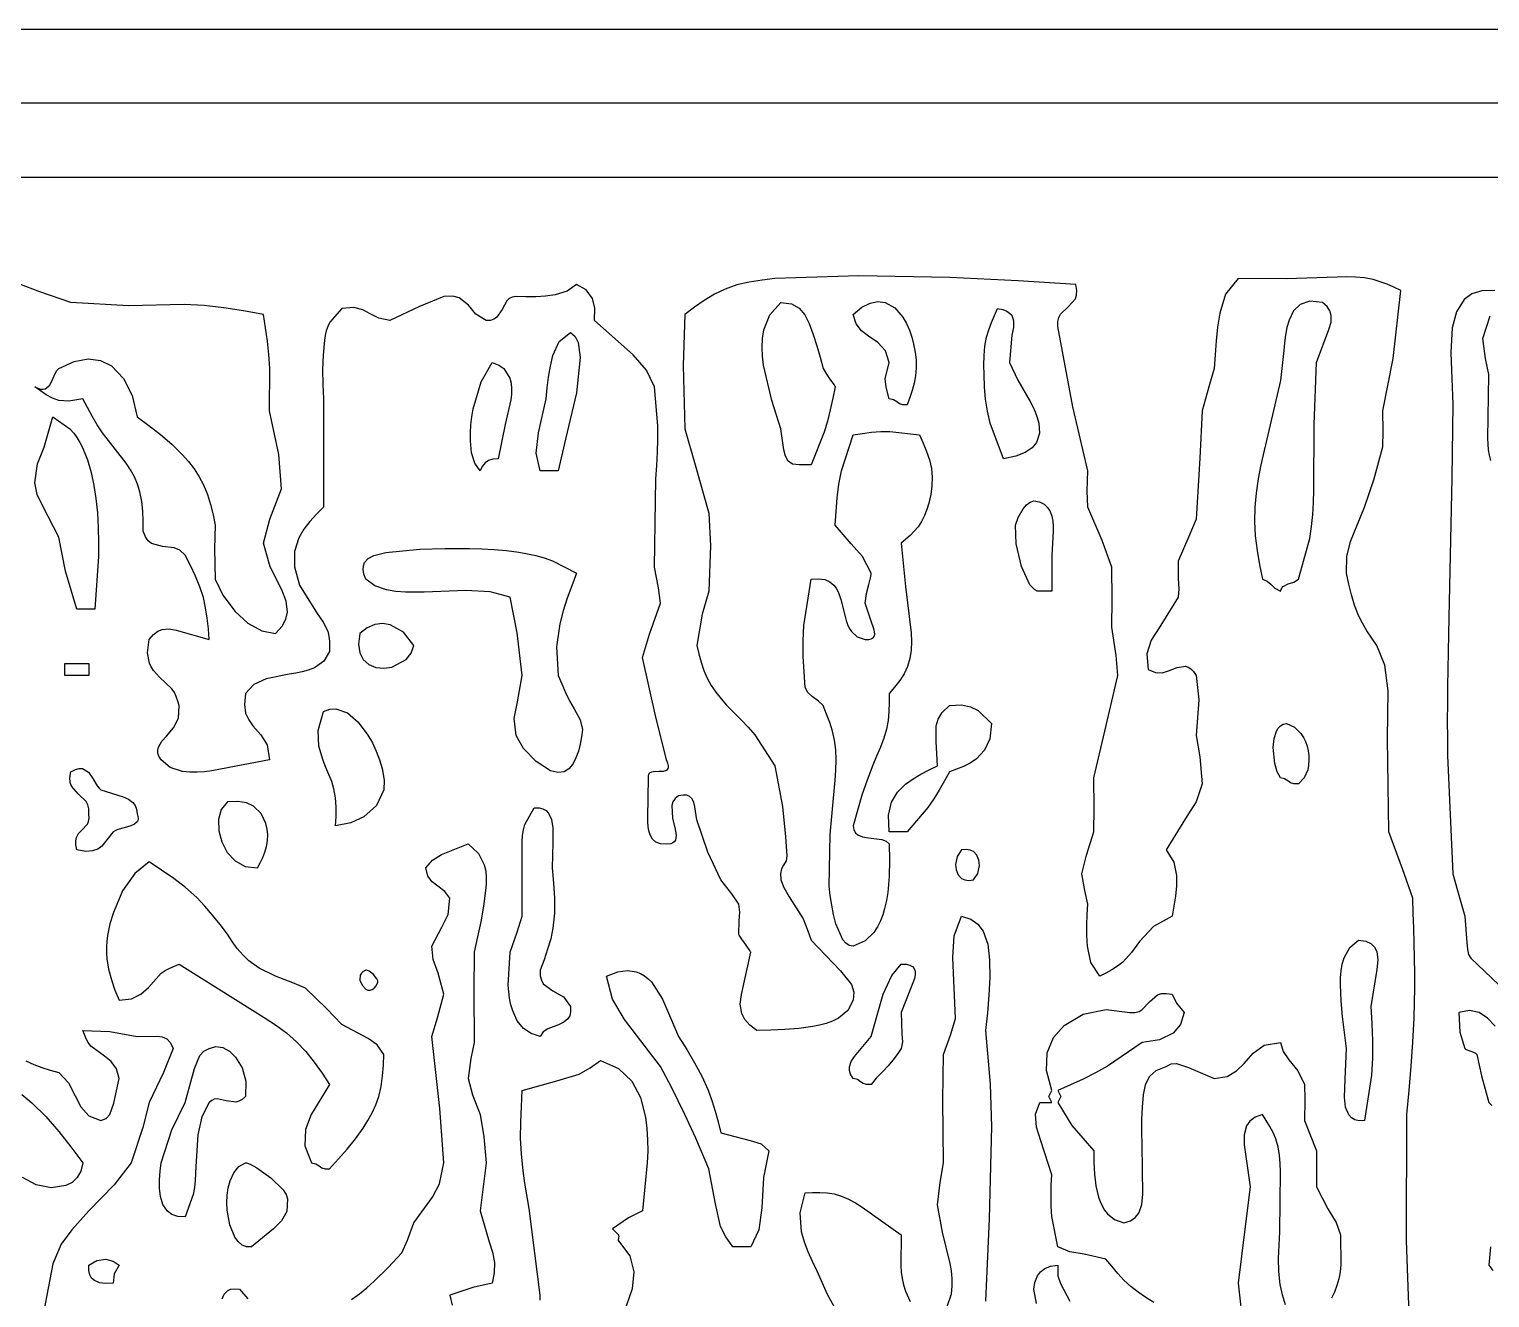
# Model space of a CAD drawing. Extents: x -1323 to 1705, y -706 to 926.
# Drawn here: x 640.93 to 680.38, y -42.1 to -7.82 of the extents above; entities that cross this region are included whole.
import ezdxf

# ---------------------------------------------------------------- set-up
doc = ezdxf.new("R2010")
doc.units = 0
doc.layers.add('CAMADA_1', color=7, linetype='CONTINUOUS')

msp = doc.modelspace()

# ---------------------------------------------------------------- linework, layer by layer
at = {"layer": 'CAMADA_1'}
for points in [[(769.0431, -59.8183), (589.043, -59.8183), (589.043, -7.8183), (769.0431, -7.8183), (769.0431, -59.8183)], [(591.043, -57.8183), (767.043, -57.8183), (767.043, -9.8183), (591.043, -9.8183), (591.043, -57.8183)], [(765.0429, -55.8183), (593.043, -55.8183), (593.043, -11.8183), (765.0429, -11.8183), (765.0429, -55.8183)], [(662.0473, -19.5911), (661.7221, -19.5911), (661.5436, -19.5758), (661.4263, -19.4925), (661.3554, -19.3579), (661.3162, -19.1886), (661.2345, -18.6156), (660.9885, -17.8513), (660.7629, -16.893), (660.7353, -16.6556), (660.7247, -16.417), (660.7357, -16.1787), (660.7732, -15.9427), (660.934, -15.5336), (661.2345, -15.202), (661.5156, -15.2391), (661.7253, -15.355), (661.8792, -15.5368), (661.9935, -15.7719), (662.1055, -16.0707), (662.2027, -16.3744), (662.29, -16.6814), (662.3724, -16.99), (662.4633, -17.1376), (662.5749, -17.298), (662.6684, -17.4314), (662.6911, -17.4659), (662.6961, -17.4744), (662.6973, -17.4775), (662.6349, -17.7891), (662.5679, -18.0991), (662.4915, -18.406), (662.4011, -18.7085), (662.0473, -19.5911)], [(663.1851, -15.5271), (663.4211, -15.332), (663.6451, -15.2178), (663.8555, -15.1772), (664.0508, -15.2027), (664.3123, -15.3487), (664.5308, -15.6017), (664.628, -15.7711), (664.7068, -15.9503), (664.7694, -16.137), (664.8185, -16.3287), (664.8587, -16.5419), (664.8828, -16.7566), (664.8881, -16.971), (664.8718, -17.1833), (664.8352, -17.3819), (664.782, -17.5779), (664.7179, -17.7721), (664.6482, -17.9655), (664.524, -17.9683), (664.434, -17.9369), (664.3613, -17.8882), (664.2746, -17.8318), (664.1605, -17.8028), (664.0722, -17.4896), (664.0525, -17.2701), (664.1605, -16.8276), (664.058, -16.5052), (663.8519, -16.2864), (663.6021, -16.1114), (663.4143, -15.9654), (663.2656, -15.7803), (663.1851, -15.5271)], [(667.0866, -15.3644), (667.2248, -15.3953), (667.3323, -15.4368), (667.4124, -15.4884), (667.4682, -15.5495), (667.5201, -15.6982), (667.5133, -15.8784), (667.4736, -16.0859), (667.4117, -16.8276), (667.6342, -17.301), (667.9642, -17.8737), (668.0382, -18.015), (668.1043, -18.1599), (668.1593, -18.3089), (668.2, -18.4623), (668.2195, -18.7365), (668.1396, -18.9834), (668.0187, -19.1275), (667.835, -19.2518), (667.581, -19.3531), (667.2491, -19.4284), (666.8846, -18.4635), (666.8123, -18.1422), (666.7644, -17.815), (666.7354, -17.4834), (666.7201, -17.149), (666.7156, -16.8926), (666.722, -16.6375), (666.7451, -16.3854), (666.7909, -16.1383), (666.8481, -15.9408), (666.9196, -15.7468), (667.0007, -15.555), (667.0866, -15.3644)], [(675.7022, -16.8276), (676.0332, -15.9308), (676.0941, -15.7359), (676.1012, -15.5502), (676.0651, -15.431), (675.9886, -15.3151), (675.865, -15.202), (675.5197, -15.1707), (675.2634, -15.2534), (675.0814, -15.4295), (674.9592, -15.6783), (674.9021, -15.8781), (674.8641, -16.0827), (674.8382, -16.2902), (674.8175, -16.4986), (674.7269, -17.315), (674.1988, -19.5851), (674.128, -19.9671), (674.0704, -20.3508), (674.0331, -20.7351), (674.0232, -21.1193), (674.0459, -21.5103), (674.0954, -21.9005), (674.1629, -22.2902), (674.2393, -22.6796), (674.3686, -22.729), (674.466, -22.8105), (674.5799, -22.9241), (674.7269, -23.0046), (674.7546, -22.9308), (674.8026, -22.8772), (674.9375, -22.8089), (675.089, -22.7572), (675.2147, -22.6796), (675.52, -21.5793), (675.5699, -21.2567), (675.6014, -20.9309), (675.6193, -20.6032), (675.6283, -20.2748), (675.6398, -18.5026), (675.7022, -16.8276)], [(654.8946, -17.8028), (654.9231, -17.5109), (654.9581, -17.2189), (655.0061, -16.9267), (655.0735, -16.6342), (655.2386, -16.2578), (655.5449, -16.0149), (655.675, -16.1249), (655.7567, -16.2809), (655.8094, -16.6918), (655.7074, -17.6405), (655.4109, -18.8917), (655.2197, -19.7534), (654.7321, -19.7534), (654.6244, -19.2716), (654.6829, -18.7229), (654.8946, -17.8028)], [(653.1065, -19.7534), (652.9646, -19.5437), (652.879, -19.2667), (652.8436, -18.9401), (652.8437, -18.7239), (652.8589, -18.5076), (652.8867, -18.2917), (652.9242, -18.0766), (653.1395, -17.3465), (653.4316, -16.8276), (653.6119, -16.8928), (653.7494, -16.9862), (653.9127, -17.2446), (653.9479, -17.3872), (653.9597, -17.5341), (653.9537, -17.683), (653.9353, -17.8314), (653.7847, -18.5024), (653.594, -19.4284), (653.4521, -19.4381), (653.3361, -19.4738), (653.2437, -19.5333), (653.1621, -19.6304), (653.1065, -19.7534)], [(642.2149, -23.4924), (641.9106, -22.4616), (641.7273, -21.5418), (641.295, -20.7105), (641.1453, -20.3931), (641.0771, -20.0789), (641.1466, -19.5631), (641.3263, -19.1138), (641.5646, -18.2906), (642.0274, -18.6185), (642.1279, -18.7309), (642.2164, -18.8547), (642.2946, -18.9869), (642.364, -19.1244), (642.4988, -19.456), (642.6004, -19.7975), (642.6749, -20.146), (642.7281, -20.4986), (642.7684, -20.8903), (642.7918, -21.283), (642.8, -21.6761), (642.7949, -22.0691), (642.7026, -23.4924), (642.2149, -23.4924)], [(664.1605, -29.8325), (664.1656, -30.2725), (664.156, -30.7108), (664.1412, -30.9288), (664.1173, -31.1458), (664.0824, -31.3616), (664.0347, -31.576), (663.9851, -31.7478), (663.9227, -31.915), (663.8442, -32.0743), (663.7463, -32.2222), (663.5056, -32.4489), (663.1851, -32.5959), (663.0801, -32.5752), (662.9868, -32.5156), (662.9043, -32.4224), (662.7152, -31.9961), (662.652, -31.7418), (662.6044, -31.4857), (662.567, -31.2283), (662.5349, -30.9703), (662.5637, -29.5743), (662.7027, -28.1098), (662.7207, -27.8368), (662.7269, -27.5638), (662.7155, -27.2929), (662.6803, -27.0258), (662.6247, -26.7885), (662.5507, -26.5549), (662.4646, -26.3236), (662.3724, -26.0935), (662.2484, -25.9725), (662.0797, -25.8529), (661.9591, -25.7431), (661.8846, -25.6057), (661.8574, -25.1863), (661.8379, -24.7674), (661.8338, -24.3495), (661.8527, -23.9332), (662.0473, -22.6796), (662.2534, -22.6665), (662.4208, -22.6922), (662.5543, -22.7517), (662.6591, -22.8399), (662.7245, -22.9254), (662.7765, -23.0205), (662.8179, -23.122), (662.8516, -23.2265), (662.9669, -23.6903), (662.9973, -23.7972), (663.0343, -23.902), (663.0812, -24.0022), (663.141, -24.0952), (663.2928, -24.233), (663.5102, -24.3052), (663.6048, -24.3061), (663.6753, -24.2921), (663.7243, -24.2646), (663.7542, -24.225), (663.7681, -24.1682), (663.7645, -24.1), (663.7467, -24.0225), (663.6691, -23.8145), (663.5102, -23.3301), (663.5488, -23.0692), (663.6129, -22.8189), (663.6651, -22.608), (663.6744, -22.5465), (663.6747, -22.5295), (663.6729, -22.5172), (663.4397, -22.0681), (663.1277, -21.7278), (662.6973, -21.2167), (662.7219, -20.8465), (662.7541, -20.478), (662.8017, -20.1128), (662.8721, -19.7526), (663.1851, -18.7783), (663.4339, -18.7415), (663.6827, -18.7102), (663.9314, -18.6897), (664.1798, -18.6856), (664.9733, -18.7783), (665.0747, -19.0011), (665.1678, -19.2254), (665.2446, -19.4529), (665.2968, -19.6851), (665.318, -19.9184), (665.3112, -20.155), (665.2795, -20.3921), (665.2265, -20.6269), (665.175, -20.7972), (665.1114, -20.9619), (665.0338, -21.1182), (664.9398, -21.2633), (664.7279, -21.4955), (664.4857, -21.7045), (664.6012, -22.8756), (664.7542, -24.1296), (664.7609, -24.3631), (664.7509, -24.5955), (664.7176, -24.822), (664.6542, -25.0379), (664.5607, -25.233), (664.4415, -25.4174), (664.3053, -25.5947), (664.1605, -25.7684), (664.1584, -26.0121), (664.1498, -26.2543), (664.1281, -26.4934), (664.0866, -26.7281), (664.0146, -26.9771), (663.9216, -27.2214), (663.8179, -27.4634), (663.7136, -27.7057), (663.5589, -28.1092), (663.4235, -28.5181), (663.3011, -28.9305), (663.1851, -29.3447), (663.2011, -29.4506), (663.2441, -29.5296), (663.3097, -29.5859), (663.4402, -29.6382), (663.5959, -29.6654), (663.9563, -29.7147), (664.0732, -29.7587), (664.1605, -29.8325)], [(667.5742, -21.2167), (667.6439, -21.0085), (667.7791, -20.7756), (667.8674, -20.6726), (667.9629, -20.5987), (668.062, -20.5662), (668.2189, -20.5922), (668.3427, -20.6513), (668.437, -20.7398), (668.5053, -20.8545), (668.55, -20.9808), (668.5758, -21.1131), (668.5872, -21.2489), (668.5887, -21.3857), (668.5481, -22.0408), (668.5497, -23.0046), (668.2245, -23.0046), (668.1571, -23.0022), (668.09, -22.97), (667.9591, -22.8297), (667.7314, -22.3352), (667.5877, -21.7285), (667.5742, -21.2167)], [(651.4809, -21.8668), (652.1515, -21.8498), (652.8212, -21.848), (653.1555, -21.8577), (653.4892, -21.8769), (653.8223, -21.9077), (654.1547, -21.9518), (654.3865, -21.9921), (654.616, -22.0425), (654.8415, -22.106), (655.0611, -22.1851), (655.7074, -22.5172), (655.582, -22.8545), (655.4621, -23.1935), (655.3535, -23.5361), (655.2618, -23.8839), (655.1692, -24.5102), (655.2197, -25.2807), (655.3146, -25.5108), (655.4144, -25.7387), (655.5237, -25.9625), (655.6473, -26.1801), (655.8122, -26.4768), (655.87, -26.7436), (655.8424, -26.9407), (655.8085, -27.1355), (655.7619, -27.3258), (655.6963, -27.5093), (655.6096, -27.6762), (655.505, -27.8044), (655.3822, -27.8814), (655.2046, -27.9022), (655.0113, -27.8546), (654.618, -27.6096), (654.2816, -27.2568), (654.0818, -26.9063), (654.0309, -26.4442), (654.1156, -25.9899), (654.2443, -25.2807), (654.1044, -24.1274), (653.9194, -23.1674), (653.3803, -23.0181), (652.7219, -22.9882), (651.5985, -23.0303), (651.3434, -23.0343), (651.0883, -23.0287), (650.8341, -23.0077), (650.5819, -22.9654), (650.2652, -22.8571), (650.0179, -22.6796), (649.9686, -22.5409), (649.9483, -22.4212), (649.9545, -22.319), (649.9852, -22.2327), (650.0859, -22.1192), (650.2395, -22.0386), (650.563, -21.961), (651.4809, -21.8668)], [(651.3182, -24.4679), (651.0396, -24.1151), (650.6734, -23.9108), (650.4714, -23.8796), (650.2639, -23.9038), (650.0567, -23.9895), (649.8553, -24.1428), (649.826, -24.433), (649.862, -24.6664), (649.952, -24.8455), (650.1037, -24.9857), (650.2931, -25.0647), (650.5041, -25.0863), (650.7207, -25.0543), (651.1055, -24.8451), (651.2414, -24.6756), (651.3182, -24.4679)], [(642.5401, -25.2807), (641.8898, -25.2807), (641.8898, -24.9557), (642.5401, -24.9557), (642.5401, -25.2807)], [(649.205, -29.3447), (649.2169, -29.0887), (649.2195, -28.8348), (649.2036, -28.5849), (649.1599, -28.341), (649.1001, -28.1487), (649.0248, -27.9595), (648.943, -27.7714), (648.8636, -27.5822), (648.7462, -27.1947), (648.7318, -26.7651), (648.8798, -26.2558), (649.0442, -26.194), (649.2074, -26.1833), (649.5241, -26.2939), (649.8176, -26.5442), (650.0756, -26.8907), (650.197, -27.1042), (650.3018, -27.3266), (650.3898, -27.5567), (650.4611, -27.793), (650.5167, -28.1132), (650.5054, -28.3692), (650.3127, -28.7959), (649.9706, -29.1045), (649.617, -29.2625), (649.205, -29.3447)], [(665.786, -26.0935), (666.1073, -26.0757), (666.3593, -26.1272), (666.5592, -26.2307), (666.9241, -26.5813), (666.879, -26.9913), (666.7357, -27.3031), (666.5131, -27.5357), (666.347, -27.6467), (666.1674, -27.7366), (665.979, -27.8125), (665.786, -27.8814), (665.6507, -28.1302), (665.5115, -28.3762), (665.3644, -28.6166), (665.2055, -28.8485), (664.6482, -29.507), (664.1605, -29.507), (664.1441, -29.0583), (664.2248, -28.7066), (664.3836, -28.4331), (664.6016, -28.2187), (664.8022, -28.0729), (665.0151, -27.945), (665.236, -27.8291), (665.4611, -27.7191), (665.4256, -27.0679), (665.4238, -26.6398), (665.4777, -26.4593), (665.5926, -26.2837), (665.786, -26.0935)], [(674.8893, -26.5813), (675.1048, -26.6764), (675.2765, -26.8448), (675.3467, -26.9533), (675.4032, -27.0693), (675.4463, -27.1909), (675.4766, -27.3165), (675.4942, -27.444), (675.4986, -27.5725), (675.4889, -27.7006), (675.4643, -27.827), (675.3707, -28.0439), (675.2147, -28.2069), (675.0905, -28.2096), (675.0005, -28.1781), (674.9277, -28.1294), (674.8409, -28.073), (674.7269, -28.0442), (674.6429, -27.8862), (674.5776, -27.6552), (674.5351, -27.2258), (674.5557, -26.9884), (674.6172, -26.7858), (674.6654, -26.7051), (674.7261, -26.6421), (674.8005, -26.5998), (674.8893, -26.5813)], [(642.0523, -27.8814), (642.1746, -27.8178), (642.2799, -27.7912), (642.3702, -27.7964), (642.5301, -27.8957), (642.6498, -28.0657), (642.7658, -28.2633), (642.8133, -28.3248), (642.8652, -28.3692), (643.469, -28.5585), (643.6123, -28.6198), (643.7297, -28.7095), (643.7878, -28.7906), (643.8259, -28.8929), (643.8405, -29.0196), (643.8648, -29.0882), (643.8723, -29.1468), (643.8645, -29.1964), (643.8433, -29.2382), (643.7735, -29.2991), (643.6743, -29.3428), (643.4876, -29.3936), (643.3215, -29.4399), (643.1902, -29.507), (642.8848, -29.8935), (642.7796, -29.9727), (642.6405, -30.0233), (642.4561, -30.0342), (642.2149, -29.9948), (642.1863, -29.8578), (642.184, -29.7472), (642.2034, -29.6582), (642.262, -29.5544), (642.3416, -29.4715), (642.4979, -29.3026), (642.5312, -29.2275), (642.5468, -29.1348), (642.5401, -29.0196), (642.5402, -28.884), (642.5137, -28.7751), (642.4661, -28.6873), (642.2553, -28.4915), (642.0652, -28.2752), (642.0334, -28.1714), (642.0272, -28.0421), (642.0523, -27.8814)], [(646.2789, -28.6942), (646.1162, -28.9061), (646.0402, -29.176), (646.0452, -29.4767), (646.1258, -29.7807), (646.2764, -30.0606), (646.4912, -30.2892), (646.7648, -30.4389), (647.0916, -30.4825), (647.1656, -30.3411), (647.2347, -30.198), (647.2938, -30.0517), (647.3381, -29.9005), (647.3631, -29.7463), (647.3685, -29.5891), (647.3541, -29.4323), (647.3195, -29.2791), (647.1944, -29.0143), (646.9836, -28.8123), (646.7923, -28.7247), (646.5581, -28.6829), (646.2789, -28.6942)], [(655.5449, -34.2215), (655.5516, -34.3636), (655.5276, -34.4751), (655.4781, -34.5611), (655.3674, -34.6536), (655.2282, -34.7175), (654.9332, -34.8291), (654.8122, -34.9113), (654.7321, -35.0343), (654.4849, -34.9589), (654.2782, -34.8168), (654.1127, -34.6113), (653.9887, -34.3461), (653.9378, -34.1768), (653.9018, -34.0034), (653.8791, -33.8275), (653.8677, -33.6506), (653.9194, -32.7582), (654.1119, -32.217), (654.2443, -31.7831), (654.2393, -29.9128), (654.2435, -29.7566), (654.254, -29.6018), (654.2762, -29.4506), (654.3157, -29.305), (654.5694, -28.8569), (654.6991, -28.8582), (654.8056, -28.8844), (654.8908, -28.9331), (654.9571, -29.0018), (655.038, -29.1766), (655.0738, -29.3969), (655.0731, -29.7951), (655.0571, -30.4825), (655.0943, -30.8933), (655.1183, -31.3022), (655.1161, -31.7074), (655.0745, -32.107), (655.0135, -32.3952), (654.9315, -32.6804), (654.8353, -32.9637), (654.7321, -33.246), (654.7321, -33.3949), (654.7613, -33.5147), (654.8147, -33.6104), (655.0688, -33.8034), (655.3577, -33.9616), (655.5449, -34.2215)], [(666.4363, -30.8076), (666.5504, -30.6326), (666.5952, -30.4136), (666.5817, -30.2674), (666.5294, -30.1379), (666.4357, -30.0396), (666.3487, -29.9986), (666.2408, -29.9822), (666.1113, -29.9948), (665.9973, -30.1697), (665.9523, -30.3887), (665.9661, -30.535), (666.0181, -30.6645), (666.1118, -30.7628), (666.199, -30.8038), (666.3068, -30.8202), (666.4363, -30.8076)], [(644.1657, -30.3198), (643.7786, -30.629), (643.4497, -31.1013), (643.2002, -31.6864), (643.1091, -31.9923), (643.044, -32.3053), (643.0235, -32.4631), (643.0121, -32.6208), (643.0108, -32.7781), (643.0204, -32.9342), (643.0677, -33.2205), (643.1457, -33.5024), (643.2442, -33.7813), (643.3529, -34.0588), (643.6924, -34.0168), (643.9465, -33.8895), (644.1469, -33.7084), (644.494, -33.3272), (644.6036, -33.2513), (644.7231, -33.1883), (644.8491, -33.1339), (644.9785, -33.0837), (646.9554, -34.3252), (647.2701, -34.5207), (647.5792, -34.7232), (647.8751, -34.9401), (648.1501, -35.1787), (648.3978, -35.4425), (648.6245, -35.7279), (648.837, -36.0277), (649.0425, -36.3347), (648.5428, -37.1442), (648.3906, -37.5516), (648.372, -37.9882), (648.5547, -38.448), (648.6689, -38.4769), (648.7555, -38.5333), (648.8282, -38.582), (648.9182, -38.6134), (649.0425, -38.6106), (649.2806, -38.3464), (649.5137, -38.0779), (649.7372, -37.8011), (649.9462, -37.5116), (650.0749, -37.3093), (650.1911, -37.0998), (650.2906, -36.8835), (650.3697, -36.6607), (650.4348, -36.3839), (650.4731, -36.1004), (650.4937, -35.8123), (650.5054, -35.522), (650.3281, -35.2592), (650.0806, -35.0861), (649.3676, -34.7093), (648.9612, -34.2761), (648.3922, -33.7337), (648.052, -33.5864), (647.5795, -33.4087), (647.1423, -33.1887), (646.8595, -32.9925), (646.6938, -32.8331), (646.5458, -32.6557), (646.4094, -32.4662), (646.2789, -32.2708), (646.0827, -32.0114), (645.8822, -31.7567), (645.6731, -31.511), (645.4509, -31.2791), (645.153, -31.0146), (644.835, -30.7712), (644.5037, -30.542), (644.1657, -30.3198)], [(676.8402, -32.4332), (677.0315, -32.4622), (677.1727, -32.5252), (677.2696, -32.6182), (677.3286, -32.7367), (677.3594, -32.9646), (677.3354, -33.2289), (677.1653, -34.2215), (677.1921, -34.6878), (677.2104, -35.1535), (677.2119, -35.618), (677.1881, -36.0808), (677.0027, -37.31), (676.8561, -37.3173), (676.7371, -37.2919), (676.643, -37.2373), (676.5715, -37.1566), (676.4885, -36.9459), (676.4584, -36.6767), (676.4761, -36.1883), (676.515, -35.3593), (676.4543, -34.9303), (676.4014, -34.5003), (676.3639, -34.0685), (676.3495, -33.634), (676.353, -33.4497), (676.367, -33.2663), (676.3964, -33.0853), (676.4463, -32.9084), (676.5979, -32.632), (676.8402, -32.4332)], [(663.1851, -36.1721), (663.1162, -36.0581), (663.0845, -35.9518), (663.0848, -35.8519), (663.1338, -35.7115), (663.2257, -35.5785), (663.6729, -35.0343), (663.852, -34.4006), (663.9979, -33.8964), (664.2317, -33.39), (664.4857, -33.0837), (664.617, -33.0842), (664.7165, -33.1046), (664.7874, -33.1428), (664.8329, -33.1969), (664.8571, -33.274), (664.8572, -33.366), (664.8376, -33.47), (664.7377, -33.7475), (664.4857, -34.3838), (664.5043, -34.9623), (664.5161, -35.182), (664.4857, -35.3593), (664.3736, -35.5215), (664.2577, -35.6803), (664.1342, -35.8323), (663.9993, -35.974), (663.8047, -36.1608), (663.6729, -36.3347), (663.5487, -36.3375), (663.4587, -36.3061), (663.386, -36.2574), (663.2992, -36.201), (663.1851, -36.1721)], [(650.0179, -33.246), (649.9487, -33.2777), (649.9001, -33.3218), (649.8703, -33.3752), (649.8622, -33.5141), (649.9183, -33.6515), (650.0176, -33.7537), (650.0769, -33.7811), (650.1389, -33.787), (650.1943, -33.7708), (650.2481, -33.7314), (650.2981, -33.6658), (650.3428, -33.571), (650.3463, -33.5532), (650.3444, -33.5331), (650.3191, -33.4746), (650.2242, -33.3619), (650.1073, -33.2725), (650.0616, -33.2507), (650.0373, -33.2448), (650.0179, -33.246)], [(656.5203, -33.4087), (656.8278, -33.2899), (657.0952, -33.2521), (657.3266, -33.2849), (657.4417, -33.3313), (657.549, -33.3954), (657.6477, -33.4738), (657.7368, -33.5629), (658.0329, -34.0264), (658.4709, -35.0343), (658.6912, -35.3873), (658.9028, -35.7439), (659.0969, -36.1078), (659.2649, -36.4827), (659.3671, -36.7641), (659.4554, -37.0512), (659.5345, -37.3423), (659.6089, -37.6352), (660.4023, -37.8431), (660.7014, -37.9374), (660.9093, -38.1228), (660.7665, -38.8449), (660.7217, -39.6649), (660.6394, -40.2621), (660.4218, -40.7239), (659.9339, -40.7239), (659.7489, -40.4536), (659.6009, -40.1682), (659.4625, -39.5619), (659.2837, -38.6106), (658.9381, -37.7801), (658.6334, -37.1474), (658.2755, -36.4013), (657.9833, -35.8471), (657.0039, -34.5728), (656.6819, -34.0285), (656.5203, -33.4087)], [(645.141, -39.9111), (644.9393, -39.8971), (644.7802, -39.8441), (644.6587, -39.7577), (644.5371, -39.5784), (644.4741, -39.3572), (644.4498, -39.1321), (644.4499, -38.9051), (644.4663, -38.6769), (644.4907, -38.448), (644.7838, -37.5607), (645.141, -36.8224), (645.3903, -35.8972), (645.5338, -35.5475), (645.6435, -35.4292), (645.7913, -35.3593), (645.9689, -35.3079), (646.155, -35.3354), (646.3373, -35.4329), (646.5036, -35.5914), (646.6797, -35.8826), (646.7769, -36.2458), (646.7667, -36.6599), (646.6805, -36.7403), (646.5932, -36.788), (646.5055, -36.8091), (646.2455, -36.7746), (646.0022, -36.7233), (645.9276, -36.7314), (645.857, -36.7623), (645.7913, -36.8224), (645.5871, -37.2045), (645.4859, -37.6896), (645.4277, -38.5526), (645.4207, -38.7423), (645.4099, -38.9318), (645.3904, -39.1197), (645.357, -39.3045), (645.141, -39.9111)], [(646.7667, -38.448), (646.7786, -38.4461), (646.7943, -38.4472), (646.8257, -38.4547), (646.8998, -38.4843), (647.0769, -38.5817), (647.4576, -38.8554), (647.7862, -39.1835), (647.8664, -39.3085), (647.9044, -39.4233), (647.8833, -39.7621), (647.7453, -40.0199), (647.5288, -40.2297), (646.9292, -40.7239), (646.7962, -40.7204), (646.6767, -40.6704), (646.5711, -40.58), (646.4801, -40.4549), (646.3447, -40.1254), (646.2757, -39.7298), (646.2665, -39.5277), (646.2752, -39.3254), (646.3045, -39.126), (646.3572, -38.9327), (646.4552, -38.7175), (646.5912, -38.5511), (646.7667, -38.448)], [(643.3529, -41.2115), (643.226, -41.4489), (643.1902, -41.6992), (642.9911, -41.7088), (642.8218, -41.6883), (642.6873, -41.6332), (642.6122, -41.5661), (642.5612, -41.4749), (642.5365, -41.3573), (642.5401, -41.2115), (642.7524, -41.0853), (643.0003, -41.0573), (643.1905, -41.1041), (643.3529, -41.2115)]]:
    msp.add_lwpolyline(points, close=True, dxfattribs=at)
for points in [[(678.2602, -44.0216), (678.133, -40.5571), (678.1405, -37.1474), (678.2023, -36.4946), (678.2594, -35.8417), (678.3068, -35.1884), (678.3399, -34.5346), (678.3513, -34.1302), (678.3564, -33.7256), (678.3559, -33.3209), (678.3509, -32.9159), (678.3422, -32.5109), (678.3307, -32.1057), (678.3175, -31.7005), (678.3033, -31.2953), (678.0251, -30.5033), (677.653, -29.507), (677.6155, -26.9829), (677.6355, -25.6917), (677.5495, -25.0045), (677.3278, -24.4679), (677.1922, -24.2712), (677.0616, -24.0723), (676.9409, -23.8692), (676.835, -23.6596), (676.7278, -23.3858), (676.644, -23.1019), (676.5756, -22.8112), (676.515, -22.5172), (676.5208, -22.0631), (676.6181, -21.6622), (677.0027, -20.7289), (677.2528, -19.9987), (677.4905, -19.1033), (677.501, -18.6779), (677.4905, -18.1278), (677.7739, -16.714), (677.9781, -14.8766), (677.7947, -14.7918), (677.6101, -14.7117), (677.4231, -14.6413), (677.2325, -14.5852), (676.9957, -14.541), (676.7541, -14.5189), (676.5096, -14.5127), (676.2645, -14.5161), (674.8936, -14.5669), (673.589, -14.5516), (673.2466, -14.9797), (673.0874, -15.4941), (673.0286, -15.8687), (672.9883, -16.2428), (672.9604, -16.6165), (672.9387, -16.99), (672.7939, -17.4779), (672.6138, -18.1278), (672.5508, -19.4135), (672.451, -21.054), (672.2516, -21.5278), (671.9635, -22.1918), (671.9607, -22.6649), (671.9853, -22.9442), (671.9635, -23.1674), (671.4523, -23.9943), (671.2386, -24.3307), (671.1173, -24.6965), (671.1506, -25.118), (671.3522, -25.2047), (671.5358, -25.2079), (671.7049, -25.1598), (671.9388, -25.0622), (672.1591, -25.0309), (672.2313, -25.054), (672.3038, -25.1007), (672.3769, -25.1749), (672.451, -25.2807), (672.5186, -25.9351), (672.451, -26.9063), (672.5544, -27.4773), (672.6138, -28.2069), (672.4504, -28.6913), (672.2036, -29.0709), (671.6382, -29.9948), (671.8511, -30.33), (671.9189, -30.69), (671.9184, -30.9663), (671.8931, -31.24), (671.8511, -31.512), (671.8009, -31.7831), (671.2941, -32.0631), (670.9179, -32.4737), (670.7035, -32.7626), (670.4666, -33.0238), (670.3262, -33.1353), (670.174, -33.2337), (670.014, -33.3234), (669.85, -33.4087), (669.6025, -33.0335), (669.5134, -32.5993), (669.4989, -32.3118), (669.4993, -32.0262), (669.5097, -31.7418), (669.525, -31.4581), (669.4454, -31.0956), (669.3624, -30.6452), (669.4875, -30.1379), (669.6875, -29.507), (669.6968, -28.8663), (669.6875, -28.0442), (669.9827, -26.7902), (670.3378, -25.2807), (670.292, -24.7441), (670.1753, -23.9801), (670.1845, -23.2265), (670.1753, -22.3545), (669.9075, -21.6334), (669.525, -20.7289), (669.5059, -20.2924), (669.525, -19.7534), (669.1226, -18.0251), (668.7123, -15.8521), (668.712, -15.7165), (668.7386, -15.6076), (668.7863, -15.5197), (668.9968, -15.324), (669.1871, -15.1079), (669.2188, -15.0041), (669.225, -14.8749), (669.1998, -14.7143), (667.6394, -14.6137), (665.7992, -14.528), (663.3338, -14.4808), (661.0718, -14.5516), (660.7237, -14.5962), (660.3801, -14.6518), (660.0452, -14.729), (659.7237, -14.8389), (659.4376, -14.9777), (659.163, -15.145), (658.8963, -15.3313), (658.6334, -15.5271), (658.5899, -16.9086), (658.6334, -18.6156), (658.9159, -19.5867), (659.2837, -20.8917), (659.335, -21.7774), (659.2837, -23.0046), (659.1093, -23.6286), (658.9586, -24.4679), (659.0147, -24.6966), (659.0767, -24.9225), (659.1505, -25.1429), (659.2422, -25.355), (659.3509, -25.5489), (659.4775, -25.7336), (659.6177, -25.91), (659.7674, -26.0792), (659.9604, -26.281), (660.1555, -26.4791), (660.3462, -26.6794), (660.5262, -26.8881), (661.0718, -27.7191), (661.2734, -28.8197), (661.3597, -29.643), (661.397, -30.1575), (661.3708, -30.2899), (661.3071, -30.404), (661.252, -30.5077), (661.2201, -30.6364), (661.2345, -30.8076), (661.3143, -31.009), (661.4547, -31.2605), (661.8362, -31.8609), (661.9584, -32.1767), (662.0473, -32.4332), (662.8475, -33.2609), (663.1409, -33.6338), (663.2024, -33.8361), (663.1851, -34.0588), (663.0405, -34.3365), (662.7932, -34.5384), (662.6268, -34.6201), (662.4531, -34.6826), (662.2743, -34.7298), (662.0927, -34.7659), (661.7176, -34.8181), (661.3407, -34.8482), (660.9628, -34.8636), (660.5842, -34.8716), (660.3894, -34.7288), (660.2564, -34.577), (660.1764, -34.4172), (660.137, -34.1643), (660.1684, -33.8981), (660.4215, -32.7574), (660.4203, -32.7547), (660.4151, -32.7457), (660.3906, -32.7089), (660.2918, -32.5682), (660.1775, -32.4042), (660.1272, -32.328), (660.1081, -32.2961), (660.1004, -32.2811), (660.0964, -32.2708), (660.1027, -31.9115), (660.126, -31.6735), (660.0964, -31.4581), (659.9046, -31.1786), (659.6089, -30.8076), (659.2591, -30.0572), (658.9586, -29.182), (658.904, -28.8282), (658.8794, -28.7102), (658.8342, -28.6105), (658.7582, -28.5402), (658.685, -28.5151), (658.5902, -28.5112), (658.4709, -28.5319), (658.3771, -28.6072), (658.3171, -28.6963), (658.2856, -28.7965), (658.3071, -29.1353), (658.3802, -29.435), (658.4048, -29.6018), (658.3818, -29.7341), (658.3537, -29.7741), (658.3125, -29.8057), (658.2564, -29.8282), (658.141, -29.843), (657.9833, -29.8325), (657.8549, -29.7846), (657.7615, -29.7019), (657.6979, -29.5893), (657.6635, -29.4774), (657.6455, -29.3609), (657.6385, -29.2416), (657.6375, -29.1213), (657.6581, -28.0442), (657.6545, -27.9949), (657.6612, -27.9559), (657.6771, -27.926), (657.7008, -27.9039), (657.7422, -27.8849), (657.7924, -27.8748), (657.942, -27.8708), (658.0582, -27.8663), (658.1205, -27.8518), (658.1671, -27.8216), (658.1835, -27.7973), (658.1929, -27.7661), (658.1948, -27.7272), (658.1812, -27.6528), (658.1458, -27.5564), (657.839, -26.3274), (657.4955, -24.793), (657.6852, -24.162), (657.9833, -23.3301), (657.9308, -22.9124), (657.8206, -22.3545), (657.8557, -19.9696), (657.8775, -19.6101), (657.8989, -19.2506), (657.9129, -18.8914), (657.9124, -18.5325), (657.8206, -17.4777), (657.5995, -17.0312), (657.2415, -16.6178), (656.1949, -15.6894), (656.2093, -15.3534), (656.1448, -15.0961), (655.9679, -14.8635), (655.7074, -14.7143), (655.4617, -14.8977), (655.1336, -14.9988), (654.871, -15.0326), (654.6082, -15.0462), (654.345, -15.0461), (654.0818, -15.0393), (653.9775, -15.057), (653.8959, -15.0972), (653.8319, -15.1552), (653.6988, -15.3879), (653.554, -15.6088), (653.4809, -15.6576), (653.3876, -15.6861), (653.2691, -15.6894), (652.9927, -15.5187), (652.7916, -15.2728), (652.5446, -15.0727), (652.3662, -15.0277), (652.131, -15.0393), (651.4713, -15.3096), (650.6682, -15.6894), (650.3699, -15.63), (650.1346, -15.5077), (649.935, -15.4039), (649.6928, -15.3426), (649.3676, -15.3644), (649.0436, -15.7338), (648.9902, -15.8478), (648.9511, -15.9695), (648.9229, -16.0961), (648.9021, -16.2251), (648.8632, -16.6224), (648.8529, -17.0173), (648.8616, -17.4104), (648.8798, -17.8028), (648.8749, -19.1318), (648.8798, -20.7289), (648.6875, -20.9218), (648.5049, -21.1207), (648.3418, -21.3318), (648.2079, -21.561), (648.0893, -21.9273), (648.0917, -22.3446), (648.2297, -22.8423), (648.7085, -23.6032), (648.8684, -23.8384), (648.9898, -24.0865), (649.0216, -24.2165), (649.0375, -24.3516), (649.0427, -24.4901), (649.0425, -24.6302), (648.8838, -24.8984), (648.6297, -25.0709), (648.4655, -25.1348), (648.2969, -25.1821), (648.1257, -25.2182), (647.9535, -25.2483), (647.3304, -25.3763), (646.9984, -25.5223), (646.7667, -25.7684), (646.7386, -26.0647), (646.7736, -26.2979), (646.8554, -26.4842), (646.9677, -26.6401), (647.1824, -26.8806), (647.3586, -27.1596), (647.4169, -27.5564), (646.7086, -27.6933), (645.8639, -27.8581), (645.6651, -27.8826), (645.4652, -27.8958), (645.2647, -27.8935), (645.0643, -27.872), (644.7379, -27.7666), (644.4907, -27.5564), (644.4327, -27.4637), (644.4041, -27.3775), (644.4012, -27.2965), (644.4202, -27.2191), (644.5136, -27.0604), (644.6393, -26.9202), (644.8268, -26.6998), (644.9638, -26.4327), (644.9785, -26.0935), (644.9408, -25.9715), (644.8987, -25.8527), (644.8477, -25.7405), (644.7835, -25.638), (644.4485, -25.3228), (644.3642, -25.239), (644.2886, -25.1485), (644.2246, -25.0509), (644.1753, -24.9459), (644.1249, -24.6711), (644.1657, -24.3052), (644.2842, -24.1723), (644.4025, -24.0846), (644.5217, -24.0357), (644.7042, -24.0214), (644.894, -24.0592), (645.7913, -24.3052), (645.7671, -24.019), (645.7366, -23.7346), (645.6932, -23.4538), (645.6307, -23.1783), (645.5352, -22.8836), (645.4166, -22.5953), (645.2827, -22.3113), (645.141, -22.0295), (644.9995, -21.8937), (644.846, -21.8277), (644.5265, -21.7964), (644.2298, -21.719), (644.1441, -21.6456), (644.0679, -21.5349), (644.0029, -21.379), (644.0039, -21.1094), (643.996, -20.8417), (643.9707, -20.5776), (643.9189, -20.3189), (643.8532, -20.1154), (643.7676, -19.9179), (643.665, -19.7274), (643.5482, -19.5452), (642.9078, -18.729), (642.7607, -18.5078), (642.6261, -18.2777), (642.4997, -18.0417), (642.3774, -17.8028), (642.0008, -17.873), (641.7266, -17.8471), (641.5524, -17.7863), (641.3883, -17.6985), (641.231, -17.5926), (641.0771, -17.4777), (641.1618, -17.5198), (641.236, -17.5421), (641.3003, -17.5468), (641.3563, -17.536), (641.4824, -17.4327), (641.5678, -17.2683), (641.6314, -17.1195), (641.6751, -17.042), (641.7273, -16.99), (642.1389, -16.7941), (642.5165, -16.7246), (642.8564, -16.7697), (643.154, -16.9171), (643.4783, -17.2522), (643.7104, -17.7195), (643.8405, -18.2906), (644.1615, -18.527), (644.4763, -18.7706), (644.7786, -19.0285), (645.062, -19.3078), (645.2284, -19.4985), (645.3816, -19.7001), (645.5181, -19.9122), (645.6348, -20.1343), (645.74, -20.3944), (645.8234, -20.6635), (645.8923, -20.9386), (645.9538, -21.2167), (645.934, -21.8636), (645.9538, -22.6796), (646.1606, -23.1128), (646.4917, -23.5495), (646.8356, -23.8647), (647.2075, -24.0784), (647.5795, -24.1428), (647.7573, -23.9529), (647.8608, -23.7607), (647.9012, -23.5661), (647.8675, -23.2697), (647.7542, -22.9679), (647.4385, -22.3475), (647.2541, -21.7045), (647.4296, -21.0559), (647.7419, -20.2412), (647.6737, -19.3093), (647.4169, -18.1278), (647.4292, -16.9736), (647.4029, -16.611), (647.3616, -16.2493), (647.3104, -15.888), (647.2541, -15.5271), (646.7198, -15.4316), (646.1851, -15.347), (645.6492, -15.2842), (645.1119, -15.2544), (643.6051, -15.295), (642.0523, -15.202), (641.2162, -14.9161), (640.2642, -14.5516)], [(680.5189, -14.8766), (680.1717, -14.8852), (679.8977, -14.9702), (679.6888, -15.122), (679.4793, -15.4551), (679.3699, -15.8865), (679.3322, -16.553), (679.357, -17.2636), (679.3807, -17.9461), (679.3603, -19.9439), (679.2776, -23.7105), (679.2673, -24.1769), (679.2574, -24.6434), (679.2484, -25.1099), (679.2412, -25.5764), (679.2364, -26.0428), (679.2346, -26.5093), (679.2364, -26.9756), (679.2426, -27.4419), (679.3807, -30.6449), (679.5116, -31.0948), (679.7061, -31.7831), (679.7593, -32.4964), (679.7778, -32.6869), (679.8103, -32.8251), (679.8685, -32.9209), (680.8119, -33.8098)], [(680.4131, -19.4705), (680.3722, -19.3296), (680.3482, -19.1827), (680.3361, -19.0321), (680.3307, -18.8801), (680.3562, -17.1527), (680.2671, -16.7133), (680.1934, -16.1772), (680.3906, -15.5595)], [(649.6335, -42.147), (649.8454, -41.9913), (650.0492, -41.8244), (650.2461, -41.6481), (650.6251, -41.2747), (650.9931, -40.8864), (651.1489, -40.5397), (651.3182, -40.0736), (651.8182, -39.3762), (652.008, -39.0205), (652.131, -38.448), (652.0229, -36.9813), (651.8059, -35.0343), (651.956, -34.5354), (652.131, -33.8964), (651.9705, -33.324), (651.8375, -32.96), (651.8059, -32.5959), (652.0756, -32.0787), (652.2401, -31.7424), (652.2937, -31.2953), (652.1527, -31.1144), (651.9667, -30.9785), (651.8121, -30.8601), (651.6938, -30.7053), (651.6434, -30.4825), (651.822, -30.2678), (652.0639, -30.1162), (652.7813, -29.8325), (653.0642, -30.0954), (653.2202, -30.396), (653.2583, -30.5657), (653.2725, -30.7398), (653.2693, -30.9163), (653.2552, -31.0932), (653.2007, -31.5173), (653.1262, -31.9347), (653.0383, -32.3476), (652.9438, -32.7582), (652.9408, -33.8043), (652.9438, -35.1966), (652.8611, -35.6295), (652.7813, -36.1721), (652.9035, -36.6098), (653.1065, -37.1474), (653.2097, -37.7472), (653.2691, -38.448), (653.1946, -39.0252), (653.1065, -39.7484), (653.3485, -40.5888), (653.4401, -40.8636), (653.4963, -41.1413), (653.4842, -41.4188), (653.4316, -41.6992), (652.9114, -41.8227), (652.2937, -42.0242), (652.349, -42.3)], [(665.7151, -42.3591), (665.8377, -41.9924), (665.8597, -41.7861), (665.859, -41.5789), (665.8397, -41.3722), (665.8062, -41.1672), (665.6021, -40.3235), (665.4611, -39.5859), (665.5351, -38.9821), (665.6236, -38.448), (665.6035, -36.7516), (665.6236, -35.522), (665.8205, -34.9694), (665.9485, -34.5465), (665.8809, -32.8987), (665.9157, -32.3142), (666.1113, -31.7831), (666.3631, -31.8665), (666.5552, -32.0042), (666.6947, -32.1895), (666.8208, -32.5418), (666.8687, -32.9627), (666.8749, -33.4401), (666.8528, -33.9173), (666.8118, -34.3945), (666.7614, -34.8716), (666.8883, -36.3234), (666.9241, -37.4727), (666.8624, -39.9673), (666.7614, -42.1868)], [(671.303, -42.2283), (671.0889, -42.0903), (670.8802, -41.9464), (670.6822, -41.7903), (670.5013, -41.6205), (670.332, -41.4373), (670.1704, -41.2453), (670.0126, -41.0489), (669.429, -40.9174), (669.0372, -40.8539), (668.7123, -40.7239), (668.5565, -39.897), (668.5359, -39.6179), (668.5315, -39.3371), (668.5379, -39.0553), (668.5497, -38.773), (668.2527, -37.8574), (668.1358, -37.4861), (668.1073, -37.1381), (668.2245, -36.8224), (668.5497, -36.8224), (668.4684, -36.6599), (668.5497, -36.4972), (668.4046, -35.9562), (668.43, -35.4763), (668.5989, -35.0665), (668.8849, -34.7358), (669.4017, -34.4334), (670.0155, -34.309), (670.6629, -34.3838), (670.7986, -34.3841), (670.9074, -34.3575), (670.9953, -34.3099), (671.191, -34.0994), (671.4072, -33.9092), (671.511, -33.8775), (671.6403, -33.8713), (671.8009, -33.8964), (671.9176, -34.1373), (672.126, -34.3838), (672.0277, -34.7149), (671.8322, -34.9485), (671.464, -35.1264), (670.9881, -35.1966), (670.9881, -35.1966), (670.054, -35.8363), (669.7286, -36.0187), (669.3946, -36.1864), (669.0549, -36.3442), (668.7123, -36.4972), (668.7933, -36.6599), (668.7123, -36.8224), (669.0911, -37.4448), (669.6875, -38.1228), (669.6901, -38.4407), (669.7046, -38.7567), (669.7426, -39.0692), (669.816, -39.3761), (669.8588, -39.4982), (669.9115, -39.6163), (669.9761, -39.7273), (670.0547, -39.8283), (670.2473, -39.9811), (670.5003, -40.0736), (670.6751, -40.0197), (670.8058, -39.9299), (670.8986, -39.8083), (670.9792, -39.5753), (671.0072, -39.2938), (670.9881, -37.9603), (670.9839, -37.6216), (670.9857, -37.2833), (670.9999, -36.9457), (671.0324, -36.6092), (671.0854, -36.3424), (671.1917, -36.1209), (671.3698, -35.953), (671.6382, -35.8471), (671.773, -35.7736), (671.9198, -35.7631), (672.2412, -35.8706), (672.9387, -36.1721), (673.2867, -36.1147), (673.5426, -35.9654), (673.7457, -35.763), (673.9886, -35.4901), (674.289, -35.2746), (674.7269, -35.1966), (674.7977, -35.4443), (674.9572, -35.6653), (675.1994, -35.9604), (675.3772, -36.3347), (675.3822, -36.7462), (675.3772, -37.31), (675.5159, -37.6514), (675.7022, -38.1228), (675.703, -38.5787), (675.7022, -39.0983), (676.0117, -39.6944), (676.2334, -40.0587), (676.3525, -40.3986), (676.3616, -41.2025), (676.34, -41.3929), (676.3046, -41.5815), (676.2537, -41.7666), (676.1859, -41.9467), (676.106, -42.1086)], [(680.5257, -34.7584), (680.3233, -34.5417), (680.0951, -34.392), (679.8367, -34.332), (679.5434, -34.3838), (679.575, -34.916), (679.7061, -35.3593), (679.7143, -35.3708), (679.7276, -35.3814), (679.7453, -35.3914), (679.8403, -35.4265), (679.9464, -35.4624), (679.9951, -35.4858), (680.0175, -35.5027), (680.0312, -35.5217), (680.1619, -36.099), (680.3562, -36.8222), (680.4369, -36.9008)], [(640.8344, -35.6923), (641.0471, -35.7916), (641.2689, -35.8738), (641.4966, -35.9445), (641.7273, -36.0096), (641.9842, -36.2891), (642.1668, -36.643), (642.3253, -36.9395), (642.5412, -37.1787), (642.8652, -37.31), (643.0092, -37.2509), (643.1072, -37.1457), (643.2096, -36.8417), (643.3529, -36.1721), (643.283, -35.9081), (643.1414, -35.716), (642.9569, -35.5667), (642.591, -35.2954), (642.5223, -35.2023), (642.4668, -35.0982), (642.4199, -34.9867), (642.3774, -34.8716), (643.1016, -34.8981), (643.8405, -35.0343), (644.3851, -35.0255), (644.5227, -35.0479), (644.6455, -35.1032), (644.7457, -35.2032), (644.8158, -35.3593), (644.5588, -36.0066), (644.1657, -36.8224), (644.0006, -37.4916), (643.678, -38.448), (643.2249, -39.0416), (642.5401, -39.7484), (642.0822, -40.2607), (641.7904, -40.6451), (641.568, -41.1751), (641.402, -42.0242), (641.2651, -42.7323)], [(654.7319, -42.1599), (654.7321, -42.0242), (654.4296, -39.6803), (654.369, -39.3118), (654.3097, -38.9433), (654.2583, -38.5743), (654.2214, -38.2044), (654.2028, -37.7792), (654.2051, -37.3526), (654.2212, -36.9251), (654.2443, -36.4972), (655.1795, -36.2308), (655.7788, -36.0525), (656.0763, -35.886), (656.3577, -35.6844), (656.85, -35.8986), (657.2046, -36.2403), (657.4404, -36.6879), (657.5762, -37.2195), (657.6147, -37.5244), (657.6329, -37.8313), (657.6345, -38.1392), (657.6231, -38.447), (657.4955, -39.7484), (657.1155, -39.9405), (656.6828, -40.2362), (656.8452, -40.3986), (656.85, -40.4113), (656.851, -40.4283), (656.8432, -40.4822), (656.8369, -40.5298), (656.8374, -40.5428), (656.84, -40.5534), (656.8452, -40.5612), (657.1522, -40.9626), (657.2633, -41.3985), (657.2181, -41.8552), (657.0562, -42.3191)], [(640.7306, -36.6054), (640.9936, -36.8277), (641.3724, -37.2011), (641.723, -37.6017), (642.0549, -38.0203), (642.3774, -38.448), (642.3774, -38.448), (642.3228, -38.6728), (642.2219, -38.8487), (642.0833, -38.9788), (641.915, -39.0658), (641.5223, -39.1221), (641.1102, -39.0406), (640.7447, -38.8445)], [(674.86, -42.2909), (674.7812, -42.015), (674.7229, -41.7357), (674.6856, -41.3859), (674.6786, -41.0315), (674.6902, -40.6751), (674.7092, -40.3189), (674.7327, -38.6933), (674.7218, -38.4659), (674.7007, -38.2399), (674.6628, -38.0185), (674.6015, -37.8049), (674.5292, -37.6339), (674.4412, -37.4686), (674.3428, -37.3071), (674.2393, -37.1474), (674.042, -37.2199), (673.9009, -37.3238), (673.8084, -37.4547), (673.7442, -37.6918), (673.7468, -37.9639), (673.9141, -39.0983), (673.7694, -40.2422), (673.589, -41.6992), (673.7195, -42.913)], [(662.8601, -42.6745), (662.4894, -42.0074), (662.2098, -41.374), (662.0851, -41.1168), (661.9685, -40.8568), (661.8678, -40.5913), (661.791, -40.3173), (661.749, -39.8024), (661.8846, -39.2608), (662.0846, -39.2515), (662.2832, -39.2489), (662.4789, -39.2598), (662.6703, -39.2907), (662.8684, -39.3508), (663.0604, -39.4346), (663.2471, -39.5354), (663.4289, -39.6466), (664.4857, -40.3986), (664.4726, -41.2245), (664.4861, -41.4002), (664.5095, -41.5748), (664.545, -41.7469), (664.5946, -41.9153), (664.7232, -42.1932)], [(680.3988, -40.7203), (680.3562, -41.2115), (680.4654, -41.3568)], [(668.1398, -42.2524), (668.062, -41.8618), (668.0935, -41.6873), (668.1689, -41.5049), (668.2501, -41.3985), (668.3638, -41.3089), (668.5159, -41.244), (668.7123, -41.2115), (668.7106, -41.4992), (668.783, -41.7129), (669.0372, -42.1868)], [(646.1394, -42.1286), (646.1922, -41.9985), (646.2814, -41.9048), (646.3653, -41.8669), (646.4721, -41.8516), (646.6041, -41.8618), (646.8301, -42.1235)]]:
    msp.add_lwpolyline(points, dxfattribs=at)

doc.saveas('drawing.dxf')
